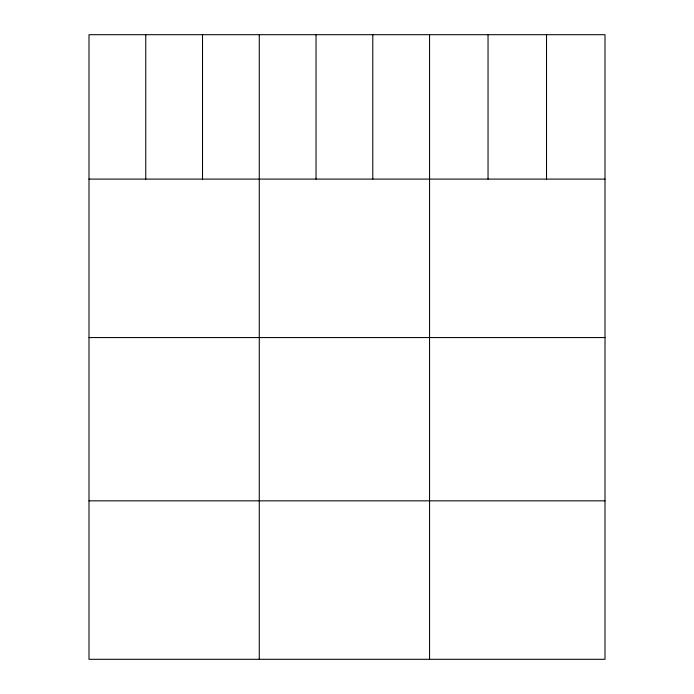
<?xml version="1.0" encoding="UTF-8"?>
<svg xmlns="http://www.w3.org/2000/svg" width="694" height="694" viewBox="0 0 694 694"><rect width="100%" height="100%" fill="white"/><g stroke="black" fill="none" stroke-linecap="round" stroke-linejoin="round"><path stroke-width="1.04" d="M605.003 179.095L605.003 659.3L88.997 659.3L88.997 34.7L605.003 34.7L605.003 179.095L88.997 179.095M88.997 337.562L605.003 337.562M88.997 500.834L605.003 500.834M546.525 34.7L546.525 179.095M488.038 34.7L488.038 179.095M429.56 34.7L429.56 659.3M372.799 34.7L372.799 179.095M316.039 34.7L316.039 179.095M259.278 34.7L259.278 659.3M202.518 34.7L202.518 179.095M145.757 34.7L145.757 179.095"/></g></svg>
